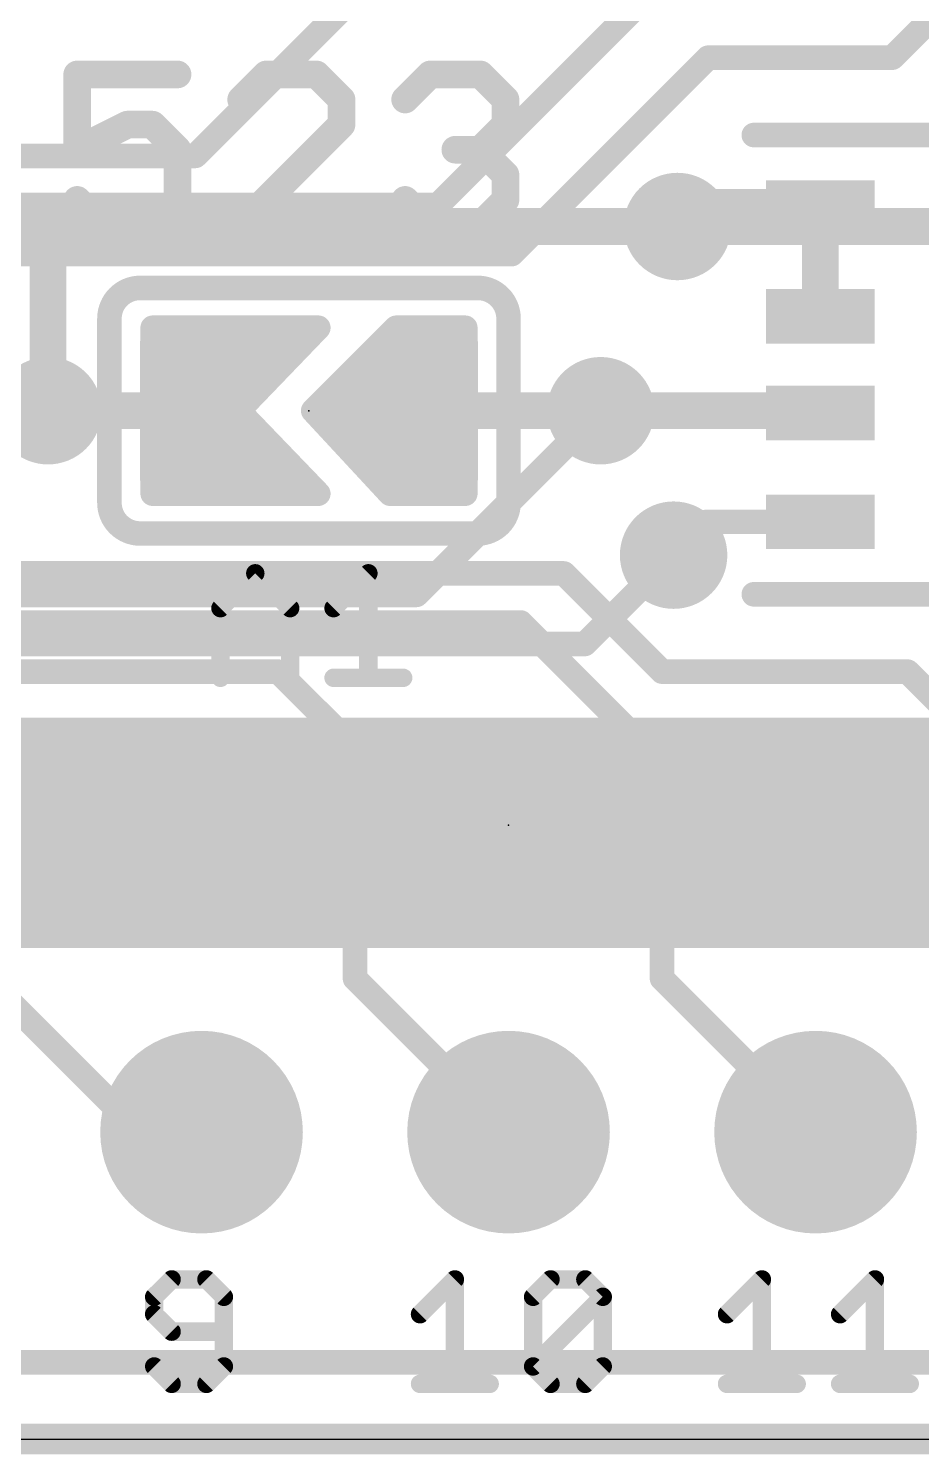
# Model space of a CAD drawing. Extents: x -0.1 to 38.2, y -0.1 to 17.9.
# Drawn here: x 22.7 to 30.09, y -0.13 to 11.67 of the extents above; entities that cross this region are included whole.
import ezdxf

# ---------------------------------------------------------------- set-up
doc = ezdxf.new("R2010")
doc.units = 0
for name, color, linetype in [('1', 12, 'CONTINUOUS'), ('16', 5, 'CONTINUOUS'), ('17', 110, 'CONTINUOUS'), ('18', 110, 'CONTINUOUS'), ('20', 53, 'CONTINUOUS'), ('21', 40, 'CONTINUOUS'), ('23', 40, 'CONTINUOUS')]:
    doc.layers.add(name, color=color, linetype=linetype)

# ---------------------------------------------------------------- blocks, each defined once
blk = doc.blocks.new('RECT')
blk.add_solid([(-0.5, -0.5), (0.5, -0.5), (-0.5, 0.5), (0.5, 0.5)])
blk = doc.blocks.new('ROUNDP')
at = {"const_width": 0.5}
blk.add_lwpolyline([(0, -0.25, 1), (0, 0.25, 1), (0, -0.25)], format="xyb", dxfattribs=at)
blk = doc.blocks.new('RECT121920X243840R50')
at = {"const_width": 0.1905}
blk.add_lwpolyline([(0.2858, -0.5715), (0.2858, 0.5715, 0.4142), (0.1905, 0.6668), (-0.1905, 0.6668, 0.4142), (-0.2858, 0.5715), (-0.2858, -0.5715, 0.4142), (-0.1905, -0.6668), (0.1905, -0.6668, 0.4142)], format="xyb", close=True, dxfattribs=at)
blk.add_solid([(-0.2159, -0.5969), (0.2159, -0.5969), (-0.2159, 0.5969), (0.2159, 0.5969)])
blk = doc.blocks.new('ROUNDV')
at = {"const_width": 0.5}
blk.add_lwpolyline([(0, -0.25, 1), (0, 0.25, 1), (0, -0.25)], format="xyb", dxfattribs=at)

msp = doc.modelspace()

# ---------------------------------------------------------------- linework, layer by layer
at = {"layer": '1'}
for points, const_width in [([(26.0858, 10.2108), (27.94, 12.065)], 0.2032), ([(29.845, 11.43), (30.48, 12.065)], 0.2032), ([(24.0792, 10.6172), (25.4, 11.938)], 0.2032), ([(26.6954, 9.8044), (28.321, 11.43)], 0.2032), ([(28.321, 11.43), (29.845, 11.43)], 0.2032), ([(18.2819, 10.6172), (24.0792, 10.6172)], 0.2032), ([(18.5826, 10.2108), (26.0858, 10.2108)], 0.2032), ([(28.224, 10.19), (28.067, 10.033)], 0.3048), ([(29.249, 10.19), (28.224, 10.19)], 0.3048), ([(29.249, 9.29), (29.249, 10.19)], 0.3048), ([(18.9351, 9.8044), (26.6954, 9.8044)], 0.2032), ([(25.096, 9.1956), (23.726, 9.1956)], 0.2032), ([(23.726, 9.1956), (23.726, 7.8224)], 0.2032), ([(23.726, 9.144), (25.0463, 9.144)], 0.2032), ([(24.4348, 8.509), (25.096, 9.1956)], 0.2032), ([(25.0539, 8.509), (25.7405, 9.1956)], 0.2032), ([(25.6889, 9.144), (26.312, 9.144)], 0.2032), ([(25.7405, 9.1956), (26.312, 9.1956)], 0.2032), ([(26.312, 9.1956), (26.312, 7.8224)], 0.2032), ([(23.726, 8.9408), (24.8506, 8.9408)], 0.2032), ([(25.4857, 8.9408), (26.312, 8.9408)], 0.2032), ([(23.726, 8.7376), (24.6549, 8.7376)], 0.2032), ([(25.2825, 8.7376), (26.312, 8.7376)], 0.2032), ([(21.717, 8.509), (22.86, 8.509)], 0.3048), ([(22.86, 8.509), (24.003, 8.509)], 0.3048), ([(23.726, 8.5344), (24.4593, 8.5344)], 0.2032), ([(25.0793, 8.5344), (26.312, 8.5344)], 0.2032), ([(26.035, 8.509), (27.432, 8.509)], 0.3048), ([(27.432, 8.509), (29.23, 8.509)], 0.3048), ([(29.23, 8.509), (29.249, 8.49)], 0.3048), ([(25.096, 7.8224), (24.4348, 8.509)], 0.2032), ([(25.6905, 7.8224), (25.0539, 8.509)], 0.2032), ([(23.726, 8.3312), (24.606, 8.3312)], 0.2032), ([(25.2188, 8.3312), (26.312, 8.3312)], 0.2032), ([(23.726, 8.128), (24.8017, 8.128)], 0.2032), ([(25.4072, 8.128), (26.312, 8.128)], 0.2032), ([(23.726, 7.9248), (24.9974, 7.9248)], 0.2032), ([(25.5956, 7.9248), (26.312, 7.9248)], 0.2032), ([(23.726, 7.8224), (25.096, 7.8224)], 0.2032), ([(26.312, 7.8224), (25.6905, 7.8224)], 0.2032), ([(28.0356, 7.314), (28.3116, 7.59)], 0.2032), ([(28.3116, 7.59), (29.249, 7.59)], 0.2032), ([(20.3643, 7.1628), (27.1272, 7.1628)], 0.2032), ([(27.1272, 7.1628), (27.94, 6.35)], 0.2032), ([(20.5327, 6.7564), (26.7716, 6.7564)], 0.2032), ([(26.7716, 6.7564), (27.94, 5.588)], 0.2032), ([(20.701, 6.35), (24.765, 6.35)], 0.2032), ([(24.765, 6.35), (25.4, 5.715)], 0.2032), ([(27.94, 6.35), (29.972, 6.35)], 0.2032), ([(29.972, 6.35), (30.48, 5.842)], 0.2032), ([(25.4, 5.715), (25.4, 3.81)], 0.2032), ([(27.94, 5.588), (27.94, 3.81)], 0.2032), ([(25.4, 3.81), (26.67, 2.54)], 0.2032), ([(27.94, 3.81), (29.21, 2.54)], 0.2032), ([(22.479, 3.683), (23.622, 2.54)], 0.2032), ([(23.622, 2.54), (24.13, 2.54)], 0.2032), ([(13.081, 0.635), (31.877, 0.635)], 0.2032), ([(38.1, 0), (0, 0)], 0.254)]:
    msp.add_lwpolyline(points, dxfattribs=dict(at, const_width=const_width))
for points, const_width in [([(28.321, 11.4808, 1), (28.321, 11.3792)], 0.1016), ([(28.3569, 11.3941, 1), (28.2851, 11.4659)], 0.1016), ([(29.8091, 11.4659, 1), (29.8809, 11.3941)], 0.1016), ([(29.845, 11.3792, 1), (29.845, 11.4808)], 0.1016), ([(24.0433, 10.6531, 1), (24.1151, 10.5813)], 0.1016), ([(24.0792, 10.5664, 1), (24.0792, 10.668)], 0.1016), ([(26.0499, 10.2467, 1), (26.1217, 10.1749)], 0.1016), ([(26.0858, 10.16, 1), (26.0858, 10.2616)], 0.1016), ([(28.224, 10.2662, 1), (28.224, 10.1138)], 0.1524), ([(28.2779, 10.1361, 1), (28.1701, 10.2439)], 0.1524), ([(29.3252, 10.19, 1), (29.1728, 10.19)], 0.1524), ([(29.249, 10.1138, 1), (29.249, 10.2662)], 0.1524), ([(28.0131, 10.0869, 1), (28.1209, 9.9791)], 0.1524), ([(26.6595, 9.8403, 1), (26.7313, 9.7685)], 0.1016), ([(26.6954, 9.7536, 1), (26.6954, 9.8552)], 0.1016), ([(29.1728, 9.29, 1), (29.3252, 9.29)], 0.1524), ([(23.726, 9.2464, 1), (23.726, 9.1448)], 0.1016), ([(23.7768, 9.1956, 1), (23.6752, 9.1956)], 0.1016), ([(23.726, 9.1948, 1), (23.726, 9.0932)], 0.1016), ([(25.0463, 9.0932, 1), (25.0463, 9.1948)], 0.1016), ([(25.1326, 9.1604, 1), (25.0594, 9.2308)], 0.1016), ([(25.096, 9.1448, 1), (25.096, 9.2464)], 0.1016), ([(25.6889, 9.1948, 1), (25.6889, 9.0932)], 0.1016), ([(25.7405, 9.2464, 1), (25.7405, 9.1448)], 0.1016), ([(25.7764, 9.1597, 1), (25.7046, 9.2315)], 0.1016), ([(26.3628, 9.1956, 1), (26.2612, 9.1956)], 0.1016), ([(26.312, 9.1448, 1), (26.312, 9.2464)], 0.1016), ([(26.312, 9.0932, 1), (26.312, 9.1948)], 0.1016), ([(23.726, 8.9916, 1), (23.726, 8.89)], 0.1016), ([(24.8506, 8.89, 1), (24.8506, 8.9916)], 0.1016), ([(25.4857, 8.9916, 1), (25.4857, 8.89)], 0.1016), ([(26.312, 8.89, 1), (26.312, 8.9916)], 0.1016), ([(23.726, 8.7884, 1), (23.726, 8.6868)], 0.1016), ([(24.6549, 8.6868, 1), (24.6549, 8.7884)], 0.1016), ([(25.2825, 8.7884, 1), (25.2825, 8.6868)], 0.1016), ([(26.312, 8.6868, 1), (26.312, 8.7884)], 0.1016), ([(22.86, 8.5852, 1), (22.86, 8.4328)], 0.1524), ([(22.86, 8.4328, 1), (22.86, 8.5852)], 0.1524), ([(23.726, 8.5852, 1), (23.726, 8.4836)], 0.1016), ([(24.003, 8.4328, 1), (24.003, 8.5852)], 0.1524), ([(24.4593, 8.4836, 1), (24.4593, 8.5852)], 0.1016), ([(25.0793, 8.5852, 1), (25.0793, 8.4836)], 0.1016), ([(26.035, 8.5852, 1), (26.035, 8.4328)], 0.1524), ([(26.312, 8.4836, 1), (26.312, 8.5852)], 0.1016), ([(27.432, 8.5852, 1), (27.432, 8.4328)], 0.1524), ([(27.432, 8.4328, 1), (27.432, 8.5852)], 0.1524), ([(29.2839, 8.5629, 1), (29.1761, 8.4551)], 0.1524), ([(29.1951, 8.4361, 1), (29.3029, 8.5439)], 0.1524), ([(29.23, 8.4328, 1), (29.23, 8.5852)], 0.1524), ([(24.4714, 8.5442, 1), (24.3982, 8.4738)], 0.1016), ([(24.3982, 8.5442, 1), (24.4714, 8.4738)], 0.1016), ([(25.0912, 8.5435, 1), (25.0166, 8.4745)], 0.1016), ([(25.018, 8.5449, 1), (25.0898, 8.4731)], 0.1016), ([(23.726, 8.382, 1), (23.726, 8.2804)], 0.1016), ([(24.606, 8.2804, 1), (24.606, 8.382)], 0.1016), ([(25.2188, 8.382, 1), (25.2188, 8.2804)], 0.1016), ([(26.312, 8.2804, 1), (26.312, 8.382)], 0.1016), ([(23.726, 8.1788, 1), (23.726, 8.0772)], 0.1016), ([(24.8017, 8.0772, 1), (24.8017, 8.1788)], 0.1016), ([(25.4072, 8.1788, 1), (25.4072, 8.0772)], 0.1016), ([(26.312, 8.0772, 1), (26.312, 8.1788)], 0.1016), ([(23.726, 7.9756, 1), (23.726, 7.874)], 0.1016), ([(24.9974, 7.874, 1), (24.9974, 7.9756)], 0.1016), ([(25.5956, 7.9756, 1), (25.5956, 7.874)], 0.1016), ([(26.312, 7.874, 1), (26.312, 7.9756)], 0.1016), ([(23.726, 7.8732, 1), (23.726, 7.7716)], 0.1016), ([(25.0594, 7.7872, 1), (25.1326, 7.8576)], 0.1016), ([(25.096, 7.7716, 1), (25.096, 7.8732)], 0.1016), ([(25.6905, 7.8732, 1), (25.6905, 7.7716)], 0.1016), ([(25.6532, 7.7879, 1), (25.7278, 7.8569)], 0.1016), ([(26.312, 7.7716, 1), (26.312, 7.8732)], 0.1016), ([(23.6752, 7.8224, 1), (23.7768, 7.8224)], 0.1016), ([(26.2612, 7.8224, 1), (26.3628, 7.8224)], 0.1016), ([(28.3116, 7.6408, 1), (28.3116, 7.5392)], 0.1016), ([(28.3475, 7.5541, 1), (28.2757, 7.6259)], 0.1016), ([(29.249, 7.5392, 1), (29.249, 7.6408)], 0.1016), ([(27.9997, 7.35, 1), (28.0716, 7.2781)], 0.1016), ([(27.1631, 7.1987, 1), (27.0913, 7.1269)], 0.1016), ([(27.1272, 7.112, 1), (27.1272, 7.2136)], 0.1016), ([(26.8075, 6.7923, 1), (26.7357, 6.7205)], 0.1016), ([(26.7716, 6.7056, 1), (26.7716, 6.8072)], 0.1016), ([(24.8009, 6.3859, 1), (24.7291, 6.3141)], 0.1016), ([(24.765, 6.2992, 1), (24.765, 6.4008)], 0.1016), ([(27.94, 6.4008, 1), (27.94, 6.2992)], 0.1016), ([(27.9041, 6.3141, 1), (27.9759, 6.3859)], 0.1016), ([(30.0079, 6.3859, 1), (29.9361, 6.3141)], 0.1016), ([(29.972, 6.2992, 1), (29.972, 6.4008)], 0.1016), ([(25.4508, 5.715, 1), (25.3492, 5.715)], 0.1016), ([(25.3641, 5.6791, 1), (25.4359, 5.7509)], 0.1016), ([(27.9908, 5.588, 1), (27.8892, 5.588)], 0.1016), ([(27.9041, 5.5521, 1), (27.9759, 5.6239)], 0.1016), ([(25.4359, 3.8459, 1), (25.3641, 3.7741)], 0.1016), ([(27.9759, 3.8459, 1), (27.9041, 3.7741)], 0.1016), ([(25.3492, 3.81, 1), (25.4508, 3.81)], 0.1016), ([(27.8892, 3.81, 1), (27.9908, 3.81)], 0.1016), ([(23.622, 2.5908, 1), (23.622, 2.4892)], 0.1016), ([(23.5861, 2.5041, 1), (23.6579, 2.5759)], 0.1016), ([(24.13, 2.4892, 1), (24.13, 2.5908)], 0.1016), ([(26.6341, 2.5041, 1), (26.7059, 2.5759)], 0.1016), ([(29.1741, 2.5041, 1), (29.2459, 2.5759)], 0.1016)]:
    msp.add_lwpolyline(points, format="xyb", dxfattribs=dict(at, const_width=const_width))
at = {"layer": '16'}
for points, const_width in [([(22.86, 10.033), (6.35, 10.033)], 0.3048), ([(28.067, 10.033), (22.86, 10.033)], 0.3048), ([(22.86, 8.509), (22.86, 10.033)], 0.3048), ([(31.75, 10.033), (28.067, 10.033)], 0.3048), ([(25.908, 6.985), (27.432, 8.509)], 0.2032), ([(28.0356, 7.314), (27.3002, 6.5786)], 0.2032), ([(20.193, 6.985), (25.908, 6.985)], 0.2032), ([(27.3002, 6.5786), (20.3613, 6.5786)], 0.2032), ([(21.59, 5.08), (24.13, 5.08)], 0.4064), ([(24.13, 5.08), (26.67, 5.08)], 0.4064), ([(26.67, 5.08), (29.21, 5.08)], 0.4064), ([(29.21, 5.08), (31.75, 5.08)], 0.4064), ([(13.335, 0.635), (31.877, 0.635)], 0.2032), ([(38.1, 0), (0, 0)], 0.254)]:
    msp.add_lwpolyline(points, dxfattribs=dict(at, const_width=const_width))
for points, const_width in [([(22.86, 10.1092, 1), (22.86, 9.9568)], 0.1524), ([(22.9362, 10.033, 1), (22.7838, 10.033)], 0.1524), ([(22.86, 9.9568, 1), (22.86, 10.1092)], 0.1524), ([(28.067, 10.1092, 1), (28.067, 9.9568)], 0.1524), ([(28.067, 9.9568, 1), (28.067, 10.1092)], 0.1524), ([(22.7838, 8.509, 1), (22.9362, 8.509)], 0.1524), ([(27.4679, 8.4731, 1), (27.3961, 8.5449)], 0.1016), ([(28.0716, 7.2781, 1), (27.9997, 7.35)], 0.1016), ([(25.908, 6.9342, 1), (25.908, 7.0358)], 0.1016), ([(25.8721, 7.0209, 1), (25.9439, 6.9491)], 0.1016), ([(27.2643, 6.6145, 1), (27.3361, 6.5427)], 0.1016), ([(27.3002, 6.5278, 1), (27.3002, 6.6294)], 0.1016), ([(24.13, 5.1816, 1), (24.13, 4.9784)], 0.2032), ([(24.13, 4.9784, 1), (24.13, 5.1816)], 0.2032), ([(26.67, 5.1816, 1), (26.67, 4.9784)], 0.2032), ([(26.67, 4.9784, 1), (26.67, 5.1816)], 0.2032), ([(29.21, 5.1816, 1), (29.21, 4.9784)], 0.2032), ([(29.21, 4.9784, 1), (29.21, 5.1816)], 0.2032)]:
    msp.add_lwpolyline(points, format="xyb", dxfattribs=dict(at, const_width=const_width))
at = {"layer": '20'}
msp.add_line((2.54, 0), (35.56, 0), dxfattribs=at)
at = {"layer": '21'}
for points, const_width in [([(23.9317, 11.2914), (23.1013, 11.2914)], 0.2286), ([(23.1013, 11.2914), (23.1013, 10.6685)], 0.2286), ([(24.6654, 11.2914), (24.4578, 11.0838)], 0.2286), ([(25.0806, 11.2914), (24.6654, 11.2914)], 0.2286), ([(25.2882, 11.0838), (25.0806, 11.2914)], 0.2286), ([(25.8143, 11.0838), (26.0219, 11.2914)], 0.2286), ([(26.0219, 11.2914), (26.4371, 11.2914)], 0.2286), ([(26.4371, 11.2914), (26.6447, 11.0838)], 0.2286), ([(25.2882, 10.8761), (25.2882, 11.0838)], 0.2286), ([(26.6447, 11.0838), (26.6447, 10.8761)], 0.2286), ([(23.1013, 10.6685), (23.5165, 10.8761)], 0.2286), ([(23.5165, 10.8761), (23.7241, 10.8761)], 0.2286), ([(23.7241, 10.8761), (23.9317, 10.6685)], 0.2286), ([(24.4578, 10.0457), (25.2882, 10.8761)], 0.2286), ([(26.6447, 10.8761), (26.4371, 10.6685)], 0.2286), ([(28.699, 10.79), (31.499, 10.79)], 0.2032), ([(23.9317, 10.6685), (23.9317, 10.2533)], 0.2286), ([(26.4371, 10.6685), (26.2295, 10.6685)], 0.2286), ([(26.4371, 10.6685), (26.6447, 10.4609)], 0.2286), ([(26.6447, 10.4609), (26.6447, 10.2533)], 0.2286), ([(23.3089, 10.0457), (23.1013, 10.2533)], 0.2286), ([(23.9317, 10.2533), (23.7241, 10.0457)], 0.2286), ([(26.0219, 10.0457), (25.8143, 10.2533)], 0.2286), ([(26.6447, 10.2533), (26.4371, 10.0457)], 0.2286), ([(23.7241, 10.0457), (23.3089, 10.0457)], 0.2286), ([(25.2882, 10.0457), (24.4578, 10.0457)], 0.2286), ([(26.4371, 10.0457), (26.0219, 10.0457)], 0.2286), ([(23.622, 9.525), (26.416, 9.525)], 0.2032), ([(23.368, 9.271), (23.368, 7.747)], 0.2032), ([(26.67, 9.271), (26.67, 7.747)], 0.2032), ([(26.416, 7.493), (23.622, 7.493)], 0.2032), ([(24.2867, 6.8754), (24.5748, 7.1635)], 0.1524), ([(24.5748, 7.1635), (24.8629, 6.8754)], 0.1524), ([(25.2222, 6.8754), (25.5103, 7.1635)], 0.1524), ([(25.5103, 7.1635), (25.5103, 6.2992)], 0.1524), ([(31.499, 6.99), (28.699, 6.99)], 0.2032), ([(24.2867, 6.2992), (24.2867, 6.8754)], 0.1524), ([(24.8629, 6.8754), (24.8629, 6.2992)], 0.1524), ([(24.2867, 6.7314), (24.8629, 6.7314)], 0.1524), ([(25.2222, 6.2992), (25.7984, 6.2992)], 0.1524), ([(23.8825, 1.3215), (23.7384, 1.1775)], 0.1524), ([(24.1706, 1.3215), (23.8825, 1.3215)], 0.1524), ([(24.3147, 1.1775), (24.1706, 1.3215)], 0.1524), ([(25.9377, 1.0334), (26.2258, 1.3215)], 0.1524), ([(26.2258, 1.3215), (26.2258, 0.4572)], 0.1524), ([(26.8732, 1.1775), (27.0173, 1.3215)], 0.1524), ([(27.0173, 1.3215), (27.3054, 1.3215)], 0.1524), ([(27.3054, 1.3215), (27.4494, 1.1775)], 0.1524), ([(28.4777, 1.0334), (28.7658, 1.3215)], 0.1524), ([(28.7658, 1.3215), (28.7658, 0.4572)], 0.1524), ([(29.4132, 1.0334), (29.7013, 1.3215)], 0.1524), ([(29.7013, 1.3215), (29.7013, 0.4572)], 0.1524), ([(23.7384, 1.1775), (23.7384, 1.0334)], 0.1524), ([(24.3147, 0.6013), (24.3147, 1.1775)], 0.1524), ([(26.8732, 0.6013), (26.8732, 1.1775)], 0.1524), ([(26.8732, 0.6013), (27.4494, 1.1775)], 0.1524), ([(27.4494, 1.1775), (27.4494, 0.6013)], 0.1524), ([(23.7384, 1.0334), (23.8825, 0.8894)], 0.1524), ([(23.8825, 0.8894), (24.3147, 0.8894)], 0.1524), ([(23.7384, 0.6013), (23.8825, 0.4572)], 0.1524), ([(24.1706, 0.4572), (24.3147, 0.6013)], 0.1524), ([(27.0173, 0.4572), (26.8732, 0.6013)], 0.1524), ([(27.4494, 0.6013), (27.3054, 0.4572)], 0.1524), ([(23.8825, 0.4572), (24.1706, 0.4572)], 0.1524), ([(25.9377, 0.4572), (26.5139, 0.4572)], 0.1524), ([(27.3054, 0.4572), (27.0173, 0.4572)], 0.1524), ([(28.4777, 0.4572), (29.0539, 0.4572)], 0.1524), ([(29.4132, 0.4572), (29.9894, 0.4572)], 0.1524)]:
    msp.add_lwpolyline(points, dxfattribs=dict(at, const_width=const_width))
for points, const_width in [([(23.1585, 11.2914, 1), (23.0442, 11.2914)], 0.1143), ([(23.1013, 11.3485, 1), (23.1013, 11.2342)], 0.1143), ([(23.9317, 11.2342, 1), (23.9317, 11.3485)], 0.1143), ([(24.6654, 11.3485, 1), (24.6654, 11.2342)], 0.1143), ([(24.7058, 11.251, 1), (24.625, 11.3318)], 0.1143), ([(25.121, 11.3318, 1), (25.0402, 11.251)], 0.1143), ([(25.0806, 11.2342, 1), (25.0806, 11.3485)], 0.1143), ([(26.0219, 11.3485, 1), (26.0219, 11.2342)], 0.1143), ([(26.0623, 11.251, 1), (25.9815, 11.3318)], 0.1143), ([(26.4775, 11.3318, 1), (26.3967, 11.251)], 0.1143), ([(26.4371, 11.2342, 1), (26.4371, 11.3485)], 0.1143), ([(24.4174, 11.1242, 1), (24.4982, 11.0433)], 0.1143), ([(25.3454, 11.0838, 1), (25.2311, 11.0838)], 0.1143), ([(25.2478, 11.0433, 1), (25.3287, 11.1242)], 0.1143), ([(25.7739, 11.1242, 1), (25.8547, 11.0433)], 0.1143), ([(26.7019, 11.0838, 1), (26.5876, 11.0838)], 0.1143), ([(26.6043, 11.0433, 1), (26.6852, 11.1242)], 0.1143), ([(23.5165, 10.9333, 1), (23.5165, 10.819)], 0.1143), ([(23.5421, 10.825, 1), (23.491, 10.9273)], 0.1143), ([(23.7645, 10.9166, 1), (23.6837, 10.8357)], 0.1143), ([(23.7241, 10.819, 1), (23.7241, 10.9333)], 0.1143), ([(25.3287, 10.8357, 1), (25.2478, 10.9166)], 0.1143), ([(26.6852, 10.8357, 1), (26.6043, 10.9166)], 0.1143), ([(25.2311, 10.8761, 1), (25.3454, 10.8761)], 0.1143), ([(26.5876, 10.8761, 1), (26.7019, 10.8761)], 0.1143), ([(28.699, 10.8408, 1), (28.699, 10.7392)], 0.1016), ([(23.0757, 10.7196, 1), (23.1269, 10.6174)], 0.1143), ([(23.9889, 10.6685, 1), (23.8746, 10.6685)], 0.1143), ([(23.8913, 10.6281, 1), (23.9722, 10.7089)], 0.1143), ([(26.2295, 10.7257, 1), (26.2295, 10.6114)], 0.1143), ([(26.4775, 10.7089, 1), (26.3967, 10.6281)], 0.1143), ([(26.3967, 10.7089, 1), (26.4775, 10.6281)], 0.1143), ([(26.4371, 10.6114, 1), (26.4371, 10.7257)], 0.1143), ([(23.0442, 10.6685, 1), (23.1585, 10.6685)], 0.1143), ([(26.7019, 10.4609, 1), (26.5876, 10.4609)], 0.1143), ([(26.6043, 10.4205, 1), (26.6852, 10.5013)], 0.1143), ([(23.1417, 10.2937, 1), (23.0609, 10.2129)], 0.1143), ([(23.8746, 10.2533, 1), (23.9889, 10.2533)], 0.1143), ([(23.9722, 10.2129, 1), (23.8913, 10.2937)], 0.1143), ([(25.8547, 10.2937, 1), (25.7739, 10.2129)], 0.1143), ([(26.5876, 10.2533, 1), (26.7019, 10.2533)], 0.1143), ([(26.6852, 10.2129, 1), (26.6043, 10.2937)], 0.1143), ([(23.3089, 10.1029, 1), (23.3089, 9.9886)], 0.1143), ([(23.7241, 9.9886, 1), (23.7241, 10.1029)], 0.1143), ([(24.4578, 10.1029, 1), (24.4578, 9.9886)], 0.1143), ([(25.2882, 9.9886, 1), (25.2882, 10.1029)], 0.1143), ([(26.0219, 10.1029, 1), (26.0219, 9.9886)], 0.1143), ([(26.4371, 9.9886, 1), (26.4371, 10.1029)], 0.1143), ([(23.2685, 10.0053, 1), (23.3493, 10.0861)], 0.1143), ([(23.6837, 10.0861, 1), (23.7645, 10.0053)], 0.1143), ([(24.4174, 10.0861, 1), (24.4982, 10.0053)], 0.1143), ([(25.9815, 10.0053, 1), (26.0623, 10.0861)], 0.1143), ([(26.3967, 10.0861, 1), (26.4775, 10.0053)], 0.1143), ([(23.622, 9.525, 0.4142), (23.368, 9.271)], 0.2032), ([(23.622, 9.5758, 1), (23.622, 9.4742)], 0.1016), ([(23.622, 9.4742, 1), (23.622, 9.5758)], 0.1016), ([(26.67, 9.271, 0.4142), (26.416, 9.525)], 0.2032), ([(26.416, 9.5758, 1), (26.416, 9.4742)], 0.1016), ([(26.416, 9.4742, 1), (26.416, 9.5758)], 0.1016), ([(23.4188, 9.271, 1), (23.3172, 9.271)], 0.1016), ([(23.3172, 9.271, 1), (23.4188, 9.271)], 0.1016), ([(26.7208, 9.271, 1), (26.6192, 9.271)], 0.1016), ([(26.6192, 9.271, 1), (26.7208, 9.271)], 0.1016), ([(23.368, 7.747, 0.4142), (23.622, 7.493)], 0.2032), ([(23.4188, 7.747, 1), (23.3172, 7.747)], 0.1016), ([(23.3172, 7.747, 1), (23.4188, 7.747)], 0.1016), ([(26.416, 7.493, 0.4142), (26.67, 7.747)], 0.2032), ([(26.7208, 7.747, 1), (26.6192, 7.747)], 0.1016), ([(26.6192, 7.747, 1), (26.7208, 7.747)], 0.1016), ([(23.622, 7.5438, 1), (23.622, 7.4422)], 0.1016), ([(23.622, 7.4422, 1), (23.622, 7.5438)], 0.1016), ([(26.416, 7.5438, 1), (26.416, 7.4422)], 0.1016), ([(26.416, 7.4422, 1), (26.416, 7.5438)], 0.1016), ([(24.6017, 7.1905, 1), (24.5479, 7.1366)], 0.0762), ([(24.6017, 7.1366, 1), (24.5479, 7.1905)], 0.0762), ([(25.5484, 7.1635, 1), (25.4722, 7.1635)], 0.0762), ([(25.5373, 7.1366, 1), (25.4834, 7.1905)], 0.0762), ([(28.699, 7.0408, 1), (28.699, 6.9392)], 0.1016), ([(24.2597, 6.9024, 1), (24.3136, 6.8485)], 0.0762), ([(24.3248, 6.8754, 1), (24.2486, 6.8754)], 0.0762), ([(24.901, 6.8754, 1), (24.8248, 6.8754)], 0.0762), ([(24.836, 6.8485, 1), (24.8898, 6.9024)], 0.0762), ([(25.1953, 6.9024, 1), (25.2491, 6.8485)], 0.0762), ([(24.2867, 6.7695, 1), (24.2867, 6.6933)], 0.0762), ([(24.8629, 6.6933, 1), (24.8629, 6.7695)], 0.0762), ([(25.2222, 6.3373, 1), (25.2222, 6.2611)], 0.0762), ([(25.7984, 6.2611, 1), (25.7984, 6.3373)], 0.0762), ([(24.2486, 6.2992, 1), (24.3248, 6.2992)], 0.0762), ([(24.8248, 6.2992, 1), (24.901, 6.2992)], 0.0762), ([(25.4722, 6.2992, 1), (25.5484, 6.2992)], 0.0762), ([(23.8825, 1.3596, 1), (23.8825, 1.2834)], 0.0762), ([(23.9094, 1.2946, 1), (23.8556, 1.3485)], 0.0762), ([(24.1976, 1.3485, 1), (24.1437, 1.2946)], 0.0762), ([(24.1706, 1.2834, 1), (24.1706, 1.3596)], 0.0762), ([(26.2639, 1.3215, 1), (26.1877, 1.3215)], 0.0762), ([(26.2527, 1.2946, 1), (26.1989, 1.3485)], 0.0762), ([(27.0173, 1.3596, 1), (27.0173, 1.2834)], 0.0762), ([(27.0442, 1.2946, 1), (26.9903, 1.3485)], 0.0762), ([(27.3323, 1.3485, 1), (27.2784, 1.2946)], 0.0762), ([(27.3054, 1.2834, 1), (27.3054, 1.3596)], 0.0762), ([(28.8039, 1.3215, 1), (28.7277, 1.3215)], 0.0762), ([(28.7927, 1.2946, 1), (28.7389, 1.3485)], 0.0762), ([(29.7394, 1.3215, 1), (29.6632, 1.3215)], 0.0762), ([(29.7283, 1.2946, 1), (29.6744, 1.3485)], 0.0762), ([(23.7765, 1.1775, 1), (23.7003, 1.1775)], 0.0762), ([(23.7115, 1.2044, 1), (23.7654, 1.1505)], 0.0762), ([(24.3528, 1.1775, 1), (24.2766, 1.1775)], 0.0762), ([(24.2877, 1.1505, 1), (24.3416, 1.2044)], 0.0762), ([(26.9113, 1.1775, 1), (26.8351, 1.1775)], 0.0762), ([(26.8463, 1.2044, 1), (26.9001, 1.1505)], 0.0762), ([(27.4875, 1.1775, 1), (27.4113, 1.1775)], 0.0762), ([(27.4764, 1.1505, 1), (27.4225, 1.2044)], 0.0762), ([(27.4225, 1.1505, 1), (27.4764, 1.2044)], 0.0762), ([(23.7654, 1.0604, 1), (23.7115, 1.0065)], 0.0762), ([(23.7003, 1.0334, 1), (23.7765, 1.0334)], 0.0762), ([(25.9107, 1.0604, 1), (25.9646, 1.0065)], 0.0762), ([(28.4507, 1.0604, 1), (28.5046, 1.0065)], 0.0762), ([(29.3863, 1.0604, 1), (29.4401, 1.0065)], 0.0762), ([(23.8825, 0.9275, 1), (23.8825, 0.8513)], 0.0762), ([(23.8556, 0.8624, 1), (23.9094, 0.9163)], 0.0762), ([(24.3147, 0.8513, 1), (24.3147, 0.9275)], 0.0762), ([(23.7654, 0.6282, 1), (23.7115, 0.5743)], 0.0762), ([(24.2766, 0.6013, 1), (24.3528, 0.6013)], 0.0762), ([(24.3416, 0.5743, 1), (24.2877, 0.6282)], 0.0762), ([(26.9001, 0.6282, 1), (26.8463, 0.5743)], 0.0762), ([(26.8463, 0.6282, 1), (26.9001, 0.5743)], 0.0762), ([(26.8351, 0.6013, 1), (26.9113, 0.6013)], 0.0762), ([(27.4113, 0.6013, 1), (27.4875, 0.6013)], 0.0762), ([(27.4764, 0.5743, 1), (27.4225, 0.6282)], 0.0762), ([(23.8825, 0.4953, 1), (23.8825, 0.4191)], 0.0762), ([(23.8556, 0.4303, 1), (23.9094, 0.4841)], 0.0762), ([(24.1437, 0.4841, 1), (24.1976, 0.4303)], 0.0762), ([(24.1706, 0.4191, 1), (24.1706, 0.4953)], 0.0762), ([(25.9377, 0.4953, 1), (25.9377, 0.4191)], 0.0762), ([(26.1877, 0.4572, 1), (26.2639, 0.4572)], 0.0762), ([(26.5139, 0.4191, 1), (26.5139, 0.4953)], 0.0762), ([(27.0173, 0.4953, 1), (27.0173, 0.4191)], 0.0762), ([(26.9903, 0.4303, 1), (27.0442, 0.4841)], 0.0762), ([(27.2784, 0.4841, 1), (27.3323, 0.4303)], 0.0762), ([(27.3054, 0.4191, 1), (27.3054, 0.4953)], 0.0762), ([(28.4777, 0.4953, 1), (28.4777, 0.4191)], 0.0762), ([(28.7277, 0.4572, 1), (28.8039, 0.4572)], 0.0762), ([(29.0539, 0.4191, 1), (29.0539, 0.4953)], 0.0762), ([(29.4132, 0.4953, 1), (29.4132, 0.4191)], 0.0762), ([(29.6632, 0.4572, 1), (29.7394, 0.4572)], 0.0762), ([(29.9894, 0.4191, 1), (29.9894, 0.4953)], 0.0762)]:
    msp.add_lwpolyline(points, format="xyb", dxfattribs=dict(at, const_width=const_width))
at = {"layer": '23'}
for p in [(25.019, 8.509), (26.67, 5.08)]:
    msp.add_point(p, dxfattribs=at)

# ---------------------------------------------------------------- block references
at = {"layer": '1', "xscale": 0.45, "yscale": 0.9, "rotation": 270}
for p in [(29.249, 10.19), (29.249, 9.29), (29.249, 8.49), (29.249, 7.59)]:
    msp.add_blockref('RECT', p, dxfattribs=at)
at = {"layer": '1', "rotation": 180}
for p in [(24.003, 8.509), (26.035, 8.509)]:
    msp.add_blockref('RECT121920X243840R50', p, dxfattribs=at)
at = {"layer": '17', "xscale": 1.6764, "yscale": 1.6764, "rotation": 90}
for p in [(24.13, 5.08), (24.13, 5.08), (26.67, 5.08), (26.67, 5.08), (29.21, 5.08), (29.21, 5.08), (24.13, 2.54), (24.13, 2.54), (26.67, 2.54), (26.67, 2.54), (29.21, 2.54), (29.21, 2.54)]:
    msp.add_blockref('ROUNDP', p, dxfattribs=at)
at = {"layer": '18', "xscale": 0.889, "yscale": 0.889}
for p in [(28.067, 10.033), (28.067, 10.033), (22.86, 8.509), (22.86, 8.509), (27.432, 8.509), (27.432, 8.509), (28.0356, 7.314), (28.0356, 7.314)]:
    msp.add_blockref('ROUNDV', p, dxfattribs=at)
at = {"layer": '21', "xscale": 11.938, "yscale": 1.905}
msp.add_blockref('RECT', (26.67, 5.0165), dxfattribs=at)

doc.saveas('drawing.dxf')
